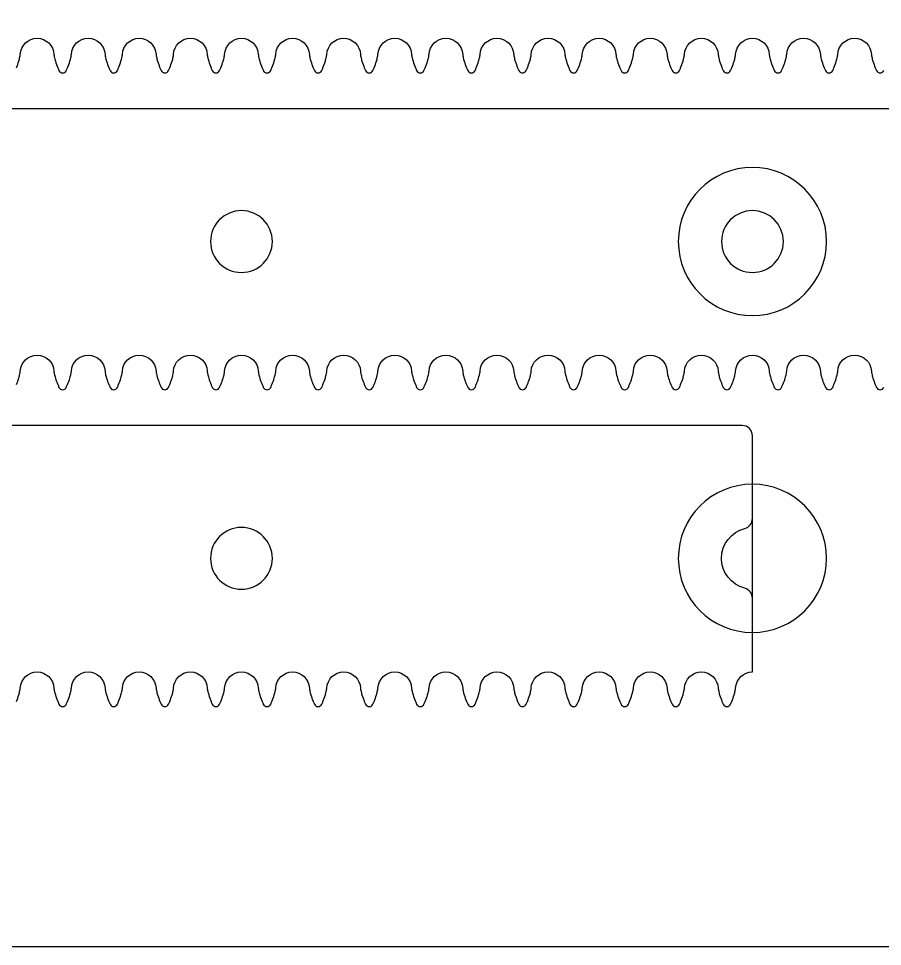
# Model space of a CAD drawing. Extents: x 283 to 2739, y 1003 to 5796.
# Drawn here: x 540.2 to 624.7, y 1003.3 to 1094.1 of the extents above; entities that cross this region are included whole.
import ezdxf

# ---------------------------------------------------------------- set-up
doc = ezdxf.new("R2010")
doc.units = 0
for name, color, linetype in [('4MM-1-INSIDE_HOLES', 3, 'CONTINUOUS'), ('4MM-2-2MM_POCKET', 1, 'CONTINUOUS'), ('4MM-3-CUTOUT', 7, 'CONTINUOUS'), ('4MM-4-0_4MM_CHAMFER', 8, 'CONTINUOUS'), ('SHEET_REF', 250, 'CONTINUOUS')]:
    doc.layers.add(name, color=color, linetype=linetype)

msp = doc.modelspace()

# ---------------------------------------------------------------- linework, layer by layer
at = {"layer": '4MM-1-INSIDE_HOLES', "extrusion": (0, 0, -1)}
for centre in [(-562.006, 1072.234), (-562.006, 1041.233)]:
    msp.add_circle(centre, 3.025, dxfattribs=at)
at = {"layer": '4MM-2-2MM_POCKET', "extrusion": (0, 0, -1)}
for centre in [(-612.006, 1072.234), (-612.006, 1041.233)]:
    msp.add_circle(centre, 7.25, dxfattribs=at)
at = {"layer": '4MM-3-CUTOUT'}
for points in [[(539.984, 1089.235, 0.025225), (540.214, 1089.873, 0.019019), (540.326, 1090.311, 0.025376), (540.355, 1090.493), (540.358, 1090.54, -0.957297), (543.655, 1090.54), (543.658, 1090.493, 0.01918), (543.687, 1090.311, 0.025116), (543.799, 1089.873, 0.023491), (544.029, 1089.235, 0.007108), (544.146, 1088.966, 0.646049), (544.867, 1088.966, 0.006676), (544.984, 1089.235, 0.025225), (545.214, 1089.873, 0.019019), (545.326, 1090.311, 0.025376), (545.355, 1090.493), (545.358, 1090.54, -0.957297), (548.655, 1090.54), (548.658, 1090.493, 0.01918), (548.687, 1090.311, 0.025116), (548.799, 1089.873, 0.023491), (549.029, 1089.235, 0.007108), (549.146, 1088.966, 0.646049), (549.867, 1088.966, 0.006676), (549.984, 1089.235, 0.025225), (550.214, 1089.873, 0.019019), (550.326, 1090.311, 0.025376), (550.355, 1090.493), (550.358, 1090.54, -0.957297), (553.655, 1090.54), (553.658, 1090.493, 0.01918), (553.687, 1090.311, 0.025116), (553.799, 1089.873, 0.023491), (554.029, 1089.235, 0.007108), (554.146, 1088.966, 0.646049), (554.867, 1088.966, 0.006676), (554.984, 1089.235, 0.025225), (555.214, 1089.873, 0.019019), (555.326, 1090.311, 0.025376), (555.355, 1090.493), (555.358, 1090.54, -0.957297), (558.655, 1090.54), (558.658, 1090.493, 0.01918), (558.687, 1090.311, 0.025116), (558.799, 1089.873, 0.023491), (559.029, 1089.235, 0.007108), (559.146, 1088.966, 0.646049), (559.867, 1088.966, 0.006676), (559.984, 1089.235, 0.025225), (560.214, 1089.873, 0.019019), (560.326, 1090.311, 0.025376), (560.355, 1090.493), (560.358, 1090.54, -0.957297), (563.655, 1090.54), (563.658, 1090.493, 0.01918), (563.687, 1090.311, 0.025116), (563.799, 1089.873, 0.023491), (564.029, 1089.235, 0.007108), (564.146, 1088.966, 0.646049), (564.867, 1088.966, 0.006676), (564.984, 1089.235, 0.025225), (565.214, 1089.873, 0.019019), (565.326, 1090.311, 0.025376), (565.355, 1090.493), (565.358, 1090.54, -0.957297), (568.655, 1090.54), (568.658, 1090.493, 0.01918), (568.687, 1090.311, 0.025116), (568.799, 1089.873, 0.023491), (569.029, 1089.235, 0.007108), (569.146, 1088.966, 0.646049), (569.867, 1088.966, 0.006676), (569.984, 1089.235, 0.025225), (570.214, 1089.873, 0.019019), (570.326, 1090.311, 0.025376), (570.355, 1090.493), (570.358, 1090.54, -0.957297), (573.655, 1090.54), (573.658, 1090.493, 0.01918), (573.687, 1090.311, 0.025116), (573.799, 1089.873, 0.023491), (574.029, 1089.235, 0.007108), (574.146, 1088.966, 0.646049), (574.867, 1088.966, 0.006676), (574.984, 1089.235, 0.025225), (575.214, 1089.873, 0.019019), (575.326, 1090.311, 0.025376), (575.355, 1090.493), (575.358, 1090.54, -0.957297), (578.655, 1090.54), (578.658, 1090.493, 0.01918), (578.687, 1090.311, 0.025116), (578.799, 1089.873, 0.023491), (579.029, 1089.235, 0.007108), (579.146, 1088.966, 0.646049), (579.867, 1088.966, 0.006676), (579.984, 1089.235, 0.025225), (580.214, 1089.873, 0.019019), (580.326, 1090.311, 0.025376), (580.355, 1090.493), (580.358, 1090.54, -0.957297), (583.655, 1090.54), (583.658, 1090.493, 0.01918), (583.687, 1090.311, 0.025116), (583.799, 1089.873, 0.023491), (584.029, 1089.235, 0.007108), (584.146, 1088.966, 0.646049), (584.867, 1088.966, 0.006676), (584.984, 1089.235, 0.025225), (585.214, 1089.873, 0.019019), (585.326, 1090.311, 0.025376), (585.355, 1090.493), (585.358, 1090.54, -0.957297), (588.655, 1090.54), (588.658, 1090.493, 0.01918), (588.687, 1090.311, 0.025116), (588.799, 1089.873, 0.023491), (589.029, 1089.235, 0.007108), (589.146, 1088.966, 0.646049), (589.867, 1088.966, 0.006676), (589.984, 1089.235, 0.025225), (590.214, 1089.873, 0.019019), (590.326, 1090.311, 0.025376), (590.355, 1090.493), (590.358, 1090.54, -0.957297), (593.655, 1090.54), (593.658, 1090.493, 0.01918), (593.687, 1090.311, 0.025116), (593.799, 1089.873, 0.023491), (594.029, 1089.235, 0.007108), (594.146, 1088.966, 0.646049), (594.867, 1088.966, 0.006676), (594.984, 1089.235, 0.025225), (595.214, 1089.873, 0.019019), (595.326, 1090.311, 0.025376), (595.355, 1090.493), (595.358, 1090.54, -0.957297), (598.655, 1090.54), (598.658, 1090.493, 0.01918), (598.687, 1090.311, 0.025116), (598.799, 1089.873, 0.023491), (599.029, 1089.235, 0.007108), (599.146, 1088.966, 0.646049), (599.867, 1088.966, 0.006676), (599.984, 1089.235, 0.025225), (600.214, 1089.873, 0.019019), (600.326, 1090.311, 0.025376), (600.355, 1090.493), (600.358, 1090.54, -0.957297), (603.655, 1090.54), (603.658, 1090.493, 0.01918), (603.687, 1090.311, 0.025116), (603.799, 1089.873, 0.023491), (604.029, 1089.235, 0.007108), (604.146, 1088.966, 0.646049), (604.867, 1088.966, 0.006676), (604.984, 1089.235, 0.025225), (605.214, 1089.873, 0.019019), (605.326, 1090.311, 0.025376), (605.355, 1090.493), (605.358, 1090.54, -0.957297), (608.655, 1090.54), (608.658, 1090.493, 0.01918), (608.687, 1090.311, 0.025116), (608.799, 1089.873, 0.023491), (609.029, 1089.235, 0.007108), (609.146, 1088.966, 0.646049), (609.867, 1088.966, 0.006676), (609.984, 1089.235, 0.025225), (610.214, 1089.873, 0.019019), (610.326, 1090.311, 0.025376), (610.355, 1090.493), (610.358, 1090.54, -0.957297), (613.655, 1090.54), (613.658, 1090.493, 0.01918), (613.687, 1090.311, 0.025116), (613.799, 1089.873, 0.023491), (614.029, 1089.235, 0.007108), (614.146, 1088.966, 0.646049), (614.867, 1088.966, 0.006676), (614.984, 1089.235, 0.025225), (615.214, 1089.873, 0.019019), (615.326, 1090.311, 0.025376), (615.355, 1090.493), (615.358, 1090.54, -0.957297), (618.655, 1090.54), (618.658, 1090.493, 0.01918), (618.687, 1090.311, 0.025116), (618.799, 1089.873, 0.023491), (619.029, 1089.235, 0.007108), (619.146, 1088.966, 0.646049), (619.867, 1088.966, 0.006676), (619.984, 1089.235, 0.025225), (620.214, 1089.873, 0.019019), (620.326, 1090.311, 0.025376), (620.355, 1090.493), (620.358, 1090.54, -0.957297), (623.655, 1090.54), (623.658, 1090.493, 0.01918), (623.687, 1090.311, 0.025116), (623.799, 1089.873, 0.023491), (624.029, 1089.235, 0.007108), (624.146, 1088.966, 0.646049), (624.867, 1088.966, 0.006676)], [(1011.006, 1085.234), (313.006, 1085.234, 0.414214)], [(539.984, 1058.235, 0.025225), (540.214, 1058.872, 0.019019), (540.326, 1059.311, 0.025376), (540.355, 1059.493), (540.358, 1059.539, -0.957297), (543.655, 1059.539), (543.658, 1059.493, 0.01918), (543.687, 1059.311, 0.025116), (543.799, 1058.872, 0.023491), (544.029, 1058.235, 0.007108), (544.146, 1057.966, 0.646049), (544.867, 1057.966, 0.006676), (544.984, 1058.235, 0.025225), (545.214, 1058.872, 0.019019), (545.326, 1059.311, 0.025376), (545.355, 1059.493), (545.358, 1059.539, -0.957297), (548.655, 1059.539), (548.658, 1059.493, 0.01918), (548.687, 1059.311, 0.025116), (548.799, 1058.872, 0.023491), (549.029, 1058.235, 0.007108), (549.146, 1057.966, 0.646049), (549.867, 1057.966, 0.006676), (549.984, 1058.235, 0.025225), (550.214, 1058.872, 0.019019), (550.326, 1059.311, 0.025376), (550.355, 1059.493), (550.358, 1059.539, -0.957297), (553.655, 1059.539), (553.658, 1059.493, 0.01918), (553.687, 1059.311, 0.025116), (553.799, 1058.872, 0.023491), (554.029, 1058.235, 0.007108), (554.146, 1057.966, 0.646049), (554.867, 1057.966, 0.006676), (554.984, 1058.235, 0.025225), (555.214, 1058.872, 0.019019), (555.326, 1059.311, 0.025376), (555.355, 1059.493), (555.358, 1059.539, -0.957297), (558.655, 1059.539), (558.658, 1059.493, 0.01918), (558.687, 1059.311, 0.025116), (558.799, 1058.872, 0.023491), (559.029, 1058.235, 0.007108), (559.146, 1057.966, 0.646049), (559.867, 1057.966, 0.006676), (559.984, 1058.235, 0.025225), (560.214, 1058.872, 0.019019), (560.326, 1059.311, 0.025376), (560.355, 1059.493), (560.358, 1059.539, -0.957297), (563.655, 1059.539), (563.658, 1059.493, 0.01918), (563.687, 1059.311, 0.025116), (563.799, 1058.872, 0.023491), (564.029, 1058.235, 0.007108), (564.146, 1057.966, 0.646049), (564.867, 1057.966, 0.006676), (564.984, 1058.235, 0.025225), (565.214, 1058.872, 0.019019), (565.326, 1059.311, 0.025376), (565.355, 1059.493), (565.358, 1059.539, -0.957297), (568.655, 1059.539), (568.658, 1059.493, 0.01918), (568.687, 1059.311, 0.025116), (568.799, 1058.872, 0.023491), (569.029, 1058.235, 0.007108), (569.146, 1057.966, 0.646049), (569.867, 1057.966, 0.006676), (569.984, 1058.235, 0.025225), (570.214, 1058.872, 0.019019), (570.326, 1059.311, 0.025376), (570.355, 1059.493), (570.358, 1059.539, -0.957297), (573.655, 1059.539), (573.658, 1059.493, 0.01918), (573.687, 1059.311, 0.025116), (573.799, 1058.872, 0.023491), (574.029, 1058.235, 0.007108), (574.146, 1057.966, 0.646049), (574.867, 1057.966, 0.006676), (574.984, 1058.235, 0.025225), (575.214, 1058.872, 0.019019), (575.326, 1059.311, 0.025376), (575.355, 1059.493), (575.358, 1059.539, -0.957297), (578.655, 1059.539), (578.658, 1059.493, 0.01918), (578.687, 1059.311, 0.025116), (578.799, 1058.872, 0.023491), (579.029, 1058.235, 0.007108), (579.146, 1057.966, 0.646049), (579.867, 1057.966, 0.006676), (579.984, 1058.235, 0.025225), (580.214, 1058.872, 0.019019), (580.326, 1059.311, 0.025376), (580.355, 1059.493), (580.358, 1059.539, -0.957297), (583.655, 1059.539), (583.658, 1059.493, 0.01918), (583.687, 1059.311, 0.025116), (583.799, 1058.872, 0.023491), (584.029, 1058.235, 0.007108), (584.146, 1057.966, 0.646049), (584.867, 1057.966, 0.006676), (584.984, 1058.235, 0.025225), (585.214, 1058.872, 0.019019), (585.326, 1059.311, 0.025376), (585.355, 1059.493), (585.358, 1059.539, -0.957297), (588.655, 1059.539), (588.658, 1059.493, 0.01918), (588.687, 1059.311, 0.025116), (588.799, 1058.872, 0.023491), (589.029, 1058.235, 0.007108), (589.146, 1057.966, 0.646049), (589.867, 1057.966, 0.006676), (589.984, 1058.235, 0.025225), (590.214, 1058.872, 0.019019), (590.326, 1059.311, 0.025376), (590.355, 1059.493), (590.358, 1059.539, -0.957297), (593.655, 1059.539), (593.658, 1059.493, 0.01918), (593.687, 1059.311, 0.025116), (593.799, 1058.872, 0.023491), (594.029, 1058.235, 0.007108), (594.146, 1057.966, 0.646049), (594.867, 1057.966, 0.006676), (594.984, 1058.235, 0.025225), (595.214, 1058.872, 0.019019), (595.326, 1059.311, 0.025376), (595.355, 1059.493), (595.358, 1059.539, -0.957297), (598.655, 1059.539), (598.658, 1059.493, 0.01918), (598.687, 1059.311, 0.025116), (598.799, 1058.872, 0.023491), (599.029, 1058.235, 0.007108), (599.146, 1057.966, 0.646049), (599.867, 1057.966, 0.006676), (599.984, 1058.235, 0.025225), (600.214, 1058.872, 0.019019), (600.326, 1059.311, 0.025376), (600.355, 1059.493), (600.358, 1059.539, -0.957297), (603.655, 1059.539), (603.658, 1059.493, 0.01918), (603.687, 1059.311, 0.025116), (603.799, 1058.872, 0.023491), (604.029, 1058.235, 0.007108), (604.146, 1057.966, 0.646049), (604.867, 1057.966, 0.006676), (604.984, 1058.235, 0.025225), (605.214, 1058.872, 0.019019), (605.326, 1059.311, 0.025376), (605.355, 1059.493), (605.358, 1059.539, -0.957297), (608.655, 1059.539), (608.658, 1059.493, 0.01918), (608.687, 1059.311, 0.025116), (608.799, 1058.872, 0.023491), (609.029, 1058.235, 0.007108), (609.146, 1057.966, 0.646049), (609.867, 1057.966, 0.006676), (609.984, 1058.235, 0.025225), (610.214, 1058.872, 0.019019), (610.326, 1059.311, 0.025376), (610.355, 1059.493), (610.358, 1059.539, -0.957297), (613.655, 1059.539), (613.658, 1059.493, 0.01918), (613.687, 1059.311, 0.025116), (613.799, 1058.872, 0.023491), (614.029, 1058.235, 0.007108), (614.146, 1057.966, 0.646049), (614.867, 1057.966, 0.006676), (614.984, 1058.235, 0.025225), (615.214, 1058.872, 0.019019), (615.326, 1059.311, 0.025376), (615.355, 1059.493), (615.358, 1059.539, -0.957297), (618.655, 1059.539), (618.658, 1059.493, 0.01918), (618.687, 1059.311, 0.025116), (618.799, 1058.872, 0.023491), (619.029, 1058.235, 0.007108), (619.146, 1057.966, 0.646049), (619.867, 1057.966, 0.006676), (619.984, 1058.235, 0.025225), (620.214, 1058.872, 0.019019), (620.326, 1059.311, 0.025376), (620.355, 1059.493), (620.358, 1059.539, -0.957297), (623.655, 1059.539), (623.658, 1059.493, 0.01918), (623.687, 1059.311, 0.025116), (623.799, 1058.872, 0.023491), (624.029, 1058.235, 0.007108), (624.146, 1057.966, 0.646049), (624.867, 1057.966, 0.006676)], [(539.984, 1027.234, 0.025225), (540.214, 1027.871, 0.019019), (540.326, 1028.31, 0.025376), (540.355, 1028.492), (540.358, 1028.539, -0.957297), (543.655, 1028.539), (543.658, 1028.492, 0.01918), (543.687, 1028.31, 0.025116), (543.799, 1027.871, 0.023491), (544.029, 1027.234, 0.007108), (544.146, 1026.965, 0.646049), (544.867, 1026.965, 0.006676), (544.984, 1027.234, 0.025225), (545.214, 1027.871, 0.019019), (545.326, 1028.31, 0.025376), (545.355, 1028.492), (545.358, 1028.539, -0.957297), (548.655, 1028.539), (548.658, 1028.492, 0.01918), (548.687, 1028.31, 0.025116), (548.799, 1027.871, 0.023491), (549.029, 1027.234, 0.007108), (549.146, 1026.965, 0.646049), (549.867, 1026.965, 0.006676), (549.984, 1027.234, 0.025225), (550.214, 1027.871, 0.019019), (550.326, 1028.31, 0.025376), (550.355, 1028.492), (550.358, 1028.539, -0.957297), (553.655, 1028.539), (553.658, 1028.492, 0.01918), (553.687, 1028.31, 0.025116), (553.799, 1027.871, 0.023491), (554.029, 1027.234, 0.007108), (554.146, 1026.965, 0.646049), (554.867, 1026.965, 0.006676), (554.984, 1027.234, 0.025225), (555.214, 1027.871, 0.019019), (555.326, 1028.31, 0.025376), (555.355, 1028.492), (555.358, 1028.539, -0.957297), (558.655, 1028.539), (558.658, 1028.492, 0.01918), (558.687, 1028.31, 0.025116), (558.799, 1027.871, 0.023491), (559.029, 1027.234, 0.007108), (559.146, 1026.965, 0.646049), (559.867, 1026.965, 0.006676), (559.984, 1027.234, 0.025225), (560.214, 1027.871, 0.019019), (560.326, 1028.31, 0.025376), (560.355, 1028.492), (560.358, 1028.539, -0.957297), (563.655, 1028.539), (563.658, 1028.492, 0.01918), (563.687, 1028.31, 0.025116), (563.799, 1027.871, 0.023491), (564.029, 1027.234, 0.007108), (564.146, 1026.965, 0.646049), (564.867, 1026.965, 0.006676), (564.984, 1027.234, 0.025225), (565.214, 1027.871, 0.019019), (565.326, 1028.31, 0.025376), (565.355, 1028.492), (565.358, 1028.539, -0.957297), (568.655, 1028.539), (568.658, 1028.492, 0.01918), (568.687, 1028.31, 0.025116), (568.799, 1027.871, 0.023491), (569.029, 1027.234, 0.007108), (569.146, 1026.965, 0.646049), (569.867, 1026.965, 0.006676), (569.984, 1027.234, 0.025225), (570.214, 1027.871, 0.019019), (570.326, 1028.31, 0.025376), (570.355, 1028.492), (570.358, 1028.539, -0.957297), (573.655, 1028.539), (573.658, 1028.492, 0.01918), (573.687, 1028.31, 0.025116), (573.799, 1027.871, 0.023491), (574.029, 1027.234, 0.007108), (574.146, 1026.965, 0.646049), (574.867, 1026.965, 0.006676), (574.984, 1027.234, 0.025225), (575.214, 1027.871, 0.019019), (575.326, 1028.31, 0.025376), (575.355, 1028.492), (575.358, 1028.539, -0.957297), (578.655, 1028.539), (578.658, 1028.492, 0.01918), (578.687, 1028.31, 0.025116), (578.799, 1027.871, 0.023491), (579.029, 1027.234, 0.007108), (579.146, 1026.965, 0.646049), (579.867, 1026.965, 0.006676), (579.984, 1027.234, 0.025225), (580.214, 1027.871, 0.019019), (580.326, 1028.31, 0.025376), (580.355, 1028.492), (580.358, 1028.539, -0.957297), (583.655, 1028.539), (583.658, 1028.492, 0.01918), (583.687, 1028.31, 0.025116), (583.799, 1027.871, 0.023491), (584.029, 1027.234, 0.007108), (584.146, 1026.965, 0.646049), (584.867, 1026.965, 0.006676), (584.984, 1027.234, 0.025225), (585.214, 1027.871, 0.019019), (585.326, 1028.31, 0.025376), (585.355, 1028.492), (585.358, 1028.539, -0.957297), (588.655, 1028.539), (588.658, 1028.492, 0.01918), (588.687, 1028.31, 0.025116), (588.799, 1027.871, 0.023491), (589.029, 1027.234, 0.007108), (589.146, 1026.965, 0.646049), (589.867, 1026.965, 0.006676), (589.984, 1027.234, 0.025225), (590.214, 1027.871, 0.019019), (590.326, 1028.31, 0.025376), (590.355, 1028.492), (590.358, 1028.539, -0.957297), (593.655, 1028.539), (593.658, 1028.492, 0.01918), (593.687, 1028.31, 0.025116), (593.799, 1027.871, 0.023491), (594.029, 1027.234, 0.007108), (594.146, 1026.965, 0.646049), (594.867, 1026.965, 0.006676), (594.984, 1027.234, 0.025225), (595.214, 1027.871, 0.019019), (595.326, 1028.31, 0.025376), (595.355, 1028.492), (595.358, 1028.539, -0.957297), (598.655, 1028.539), (598.658, 1028.492, 0.01918), (598.687, 1028.31, 0.025116), (598.799, 1027.871, 0.023491), (599.029, 1027.234, 0.007108), (599.146, 1026.965, 0.646049), (599.867, 1026.965, 0.006676), (599.984, 1027.234, 0.025225), (600.214, 1027.871, 0.019019), (600.326, 1028.31, 0.025376), (600.355, 1028.492), (600.358, 1028.539, -0.957297), (603.655, 1028.539), (603.658, 1028.492, 0.01918), (603.687, 1028.31, 0.025116), (603.799, 1027.871, 0.023491), (604.029, 1027.234, 0.007108), (604.146, 1026.965, 0.646049), (604.867, 1026.965, 0.006676), (604.984, 1027.234, 0.025225), (605.214, 1027.871, 0.019019), (605.326, 1028.31, 0.025376), (605.355, 1028.492), (605.358, 1028.539, -0.957297), (608.655, 1028.539), (608.658, 1028.492, 0.01918), (608.687, 1028.31, 0.025116), (608.799, 1027.871, 0.023491), (609.029, 1027.234, 0.007108), (609.146, 1026.965, 0.646049), (609.867, 1026.965, 0.006676), (609.984, 1027.234, 0.025225), (610.214, 1027.871, 0.019019), (610.326, 1028.31, 0.025376), (610.355, 1028.492), (610.358, 1028.539, -0.401492), (612.006, 1030.117), (612.006, 1037.334, 0.342447), (611.255, 1038.303, -0.77588), (611.255, 1044.163, 0.342447), (612.006, 1045.132), (612.006, 1053.233, 0.414214), (611.006, 1054.233), (313.006, 1054.233, 0.414214)]]:
    msp.add_lwpolyline(points, format="xyb", dxfattribs=at)
at = {"layer": '4MM-3-CUTOUT', "extrusion": (0, 0, -1)}
msp.add_circle((-612.006, 1072.234), 3.025, dxfattribs=at)
at = {"layer": '4MM-4-0_4MM_CHAMFER'}
for points in [[(539.984, 1089.235, 0.025225), (540.214, 1089.873, 0.019019), (540.326, 1090.311, 0.025376), (540.355, 1090.493), (540.358, 1090.54, -0.957297), (543.655, 1090.54), (543.658, 1090.493, 0.01918), (543.687, 1090.311, 0.025116), (543.799, 1089.873, 0.023491), (544.029, 1089.235, 0.007108), (544.146, 1088.966, 0.646049), (544.867, 1088.966, 0.006676), (544.984, 1089.235, 0.025225), (545.214, 1089.873, 0.019019), (545.326, 1090.311, 0.025376), (545.355, 1090.493), (545.358, 1090.54, -0.957297), (548.655, 1090.54), (548.658, 1090.493, 0.01918), (548.687, 1090.311, 0.025116), (548.799, 1089.873, 0.023491), (549.029, 1089.235, 0.007108), (549.146, 1088.966, 0.646049), (549.867, 1088.966, 0.006676), (549.984, 1089.235, 0.025225), (550.214, 1089.873, 0.019019), (550.326, 1090.311, 0.025376), (550.355, 1090.493), (550.358, 1090.54, -0.957297), (553.655, 1090.54), (553.658, 1090.493, 0.01918), (553.687, 1090.311, 0.025116), (553.799, 1089.873, 0.023491), (554.029, 1089.235, 0.007108), (554.146, 1088.966, 0.646049), (554.867, 1088.966, 0.006676), (554.984, 1089.235, 0.025225), (555.214, 1089.873, 0.019019), (555.326, 1090.311, 0.025376), (555.355, 1090.493), (555.358, 1090.54, -0.957297), (558.655, 1090.54), (558.658, 1090.493, 0.01918), (558.687, 1090.311, 0.025116), (558.799, 1089.873, 0.023491), (559.029, 1089.235, 0.007108), (559.146, 1088.966, 0.646049), (559.867, 1088.966, 0.006676), (559.984, 1089.235, 0.025225), (560.214, 1089.873, 0.019019), (560.326, 1090.311, 0.025376), (560.355, 1090.493), (560.358, 1090.54, -0.957297), (563.655, 1090.54), (563.658, 1090.493, 0.01918), (563.687, 1090.311, 0.025116), (563.799, 1089.873, 0.023491), (564.029, 1089.235, 0.007108), (564.146, 1088.966, 0.646049), (564.867, 1088.966, 0.006676), (564.984, 1089.235, 0.025225), (565.214, 1089.873, 0.019019), (565.326, 1090.311, 0.025376), (565.355, 1090.493), (565.358, 1090.54, -0.957297), (568.655, 1090.54), (568.658, 1090.493, 0.01918), (568.687, 1090.311, 0.025116), (568.799, 1089.873, 0.023491), (569.029, 1089.235, 0.007108), (569.146, 1088.966, 0.646049), (569.867, 1088.966, 0.006676), (569.984, 1089.235, 0.025225), (570.214, 1089.873, 0.019019), (570.326, 1090.311, 0.025376), (570.355, 1090.493), (570.358, 1090.54, -0.957297), (573.655, 1090.54), (573.658, 1090.493, 0.01918), (573.687, 1090.311, 0.025116), (573.799, 1089.873, 0.023491), (574.029, 1089.235, 0.007108), (574.146, 1088.966, 0.646049), (574.867, 1088.966, 0.006676), (574.984, 1089.235, 0.025225), (575.214, 1089.873, 0.019019), (575.326, 1090.311, 0.025376), (575.355, 1090.493), (575.358, 1090.54, -0.957297), (578.655, 1090.54), (578.658, 1090.493, 0.01918), (578.687, 1090.311, 0.025116), (578.799, 1089.873, 0.023491), (579.029, 1089.235, 0.007108), (579.146, 1088.966, 0.646049), (579.867, 1088.966, 0.006676), (579.984, 1089.235, 0.025225), (580.214, 1089.873, 0.019019), (580.326, 1090.311, 0.025376), (580.355, 1090.493), (580.358, 1090.54, -0.957297), (583.655, 1090.54), (583.658, 1090.493, 0.01918), (583.687, 1090.311, 0.025116), (583.799, 1089.873, 0.023491), (584.029, 1089.235, 0.007108), (584.146, 1088.966, 0.646049), (584.867, 1088.966, 0.006676), (584.984, 1089.235, 0.025225), (585.214, 1089.873, 0.019019), (585.326, 1090.311, 0.025376), (585.355, 1090.493), (585.358, 1090.54, -0.957297), (588.655, 1090.54), (588.658, 1090.493, 0.01918), (588.687, 1090.311, 0.025116), (588.799, 1089.873, 0.023491), (589.029, 1089.235, 0.007108), (589.146, 1088.966, 0.646049), (589.867, 1088.966, 0.006676), (589.984, 1089.235, 0.025225), (590.214, 1089.873, 0.019019), (590.326, 1090.311, 0.025376), (590.355, 1090.493), (590.358, 1090.54, -0.957297), (593.655, 1090.54), (593.658, 1090.493, 0.01918), (593.687, 1090.311, 0.025116), (593.799, 1089.873, 0.023491), (594.029, 1089.235, 0.007108), (594.146, 1088.966, 0.646049), (594.867, 1088.966, 0.006676), (594.984, 1089.235, 0.025225), (595.214, 1089.873, 0.019019), (595.326, 1090.311, 0.025376), (595.355, 1090.493), (595.358, 1090.54, -0.957297), (598.655, 1090.54), (598.658, 1090.493, 0.01918), (598.687, 1090.311, 0.025116), (598.799, 1089.873, 0.023491), (599.029, 1089.235, 0.007108), (599.146, 1088.966, 0.646049), (599.867, 1088.966, 0.006676), (599.984, 1089.235, 0.025225), (600.214, 1089.873, 0.019019), (600.326, 1090.311, 0.025376), (600.355, 1090.493), (600.358, 1090.54, -0.957297), (603.655, 1090.54), (603.658, 1090.493, 0.01918), (603.687, 1090.311, 0.025116), (603.799, 1089.873, 0.023491), (604.029, 1089.235, 0.007108), (604.146, 1088.966, 0.646049), (604.867, 1088.966, 0.006676), (604.984, 1089.235, 0.025225), (605.214, 1089.873, 0.019019), (605.326, 1090.311, 0.025376), (605.355, 1090.493), (605.358, 1090.54, -0.957297), (608.655, 1090.54), (608.658, 1090.493, 0.01918), (608.687, 1090.311, 0.025116), (608.799, 1089.873, 0.023491), (609.029, 1089.235, 0.007108), (609.146, 1088.966, 0.646049), (609.867, 1088.966, 0.006676), (609.984, 1089.235, 0.025225), (610.214, 1089.873, 0.019019), (610.326, 1090.311, 0.025376), (610.355, 1090.493), (610.358, 1090.54, -0.957297), (613.655, 1090.54), (613.658, 1090.493, 0.01918), (613.687, 1090.311, 0.025116), (613.799, 1089.873, 0.023491), (614.029, 1089.235, 0.007108), (614.146, 1088.966, 0.646049), (614.867, 1088.966, 0.006676), (614.984, 1089.235, 0.025225), (615.214, 1089.873, 0.019019), (615.326, 1090.311, 0.025376), (615.355, 1090.493), (615.358, 1090.54, -0.957297), (618.655, 1090.54), (618.658, 1090.493, 0.01918), (618.687, 1090.311, 0.025116), (618.799, 1089.873, 0.023491), (619.029, 1089.235, 0.007108), (619.146, 1088.966, 0.646049), (619.867, 1088.966, 0.006676), (619.984, 1089.235, 0.025225), (620.214, 1089.873, 0.019019), (620.326, 1090.311, 0.025376), (620.355, 1090.493), (620.358, 1090.54, -0.957297), (623.655, 1090.54), (623.658, 1090.493, 0.01918), (623.687, 1090.311, 0.025116), (623.799, 1089.873, 0.023491), (624.029, 1089.235, 0.007108), (624.146, 1088.966, 0.646049), (624.867, 1088.966, 0.006676)], [(1011.006, 1085.234), (313.006, 1085.234, 0.414214)], [(539.984, 1058.235, 0.025225), (540.214, 1058.872, 0.019019), (540.326, 1059.311, 0.025376), (540.355, 1059.493), (540.358, 1059.539, -0.957297), (543.655, 1059.539), (543.658, 1059.493, 0.01918), (543.687, 1059.311, 0.025116), (543.799, 1058.872, 0.023491), (544.029, 1058.235, 0.007108), (544.146, 1057.966, 0.646049), (544.867, 1057.966, 0.006676), (544.984, 1058.235, 0.025225), (545.214, 1058.872, 0.019019), (545.326, 1059.311, 0.025376), (545.355, 1059.493), (545.358, 1059.539, -0.957297), (548.655, 1059.539), (548.658, 1059.493, 0.01918), (548.687, 1059.311, 0.025116), (548.799, 1058.872, 0.023491), (549.029, 1058.235, 0.007108), (549.146, 1057.966, 0.646049), (549.867, 1057.966, 0.006676), (549.984, 1058.235, 0.025225), (550.214, 1058.872, 0.019019), (550.326, 1059.311, 0.025376), (550.355, 1059.493), (550.358, 1059.539, -0.957297), (553.655, 1059.539), (553.658, 1059.493, 0.01918), (553.687, 1059.311, 0.025116), (553.799, 1058.872, 0.023491), (554.029, 1058.235, 0.007108), (554.146, 1057.966, 0.646049), (554.867, 1057.966, 0.006676), (554.984, 1058.235, 0.025225), (555.214, 1058.872, 0.019019), (555.326, 1059.311, 0.025376), (555.355, 1059.493), (555.358, 1059.539, -0.957297), (558.655, 1059.539), (558.658, 1059.493, 0.01918), (558.687, 1059.311, 0.025116), (558.799, 1058.872, 0.023491), (559.029, 1058.235, 0.007108), (559.146, 1057.966, 0.646049), (559.867, 1057.966, 0.006676), (559.984, 1058.235, 0.025225), (560.214, 1058.872, 0.019019), (560.326, 1059.311, 0.025376), (560.355, 1059.493), (560.358, 1059.539, -0.957297), (563.655, 1059.539), (563.658, 1059.493, 0.01918), (563.687, 1059.311, 0.025116), (563.799, 1058.872, 0.023491), (564.029, 1058.235, 0.007108), (564.146, 1057.966, 0.646049), (564.867, 1057.966, 0.006676), (564.984, 1058.235, 0.025225), (565.214, 1058.872, 0.019019), (565.326, 1059.311, 0.025376), (565.355, 1059.493), (565.358, 1059.539, -0.957297), (568.655, 1059.539), (568.658, 1059.493, 0.01918), (568.687, 1059.311, 0.025116), (568.799, 1058.872, 0.023491), (569.029, 1058.235, 0.007108), (569.146, 1057.966, 0.646049), (569.867, 1057.966, 0.006676), (569.984, 1058.235, 0.025225), (570.214, 1058.872, 0.019019), (570.326, 1059.311, 0.025376), (570.355, 1059.493), (570.358, 1059.539, -0.957297), (573.655, 1059.539), (573.658, 1059.493, 0.01918), (573.687, 1059.311, 0.025116), (573.799, 1058.872, 0.023491), (574.029, 1058.235, 0.007108), (574.146, 1057.966, 0.646049), (574.867, 1057.966, 0.006676), (574.984, 1058.235, 0.025225), (575.214, 1058.872, 0.019019), (575.326, 1059.311, 0.025376), (575.355, 1059.493), (575.358, 1059.539, -0.957297), (578.655, 1059.539), (578.658, 1059.493, 0.01918), (578.687, 1059.311, 0.025116), (578.799, 1058.872, 0.023491), (579.029, 1058.235, 0.007108), (579.146, 1057.966, 0.646049), (579.867, 1057.966, 0.006676), (579.984, 1058.235, 0.025225), (580.214, 1058.872, 0.019019), (580.326, 1059.311, 0.025376), (580.355, 1059.493), (580.358, 1059.539, -0.957297), (583.655, 1059.539), (583.658, 1059.493, 0.01918), (583.687, 1059.311, 0.025116), (583.799, 1058.872, 0.023491), (584.029, 1058.235, 0.007108), (584.146, 1057.966, 0.646049), (584.867, 1057.966, 0.006676), (584.984, 1058.235, 0.025225), (585.214, 1058.872, 0.019019), (585.326, 1059.311, 0.025376), (585.355, 1059.493), (585.358, 1059.539, -0.957297), (588.655, 1059.539), (588.658, 1059.493, 0.01918), (588.687, 1059.311, 0.025116), (588.799, 1058.872, 0.023491), (589.029, 1058.235, 0.007108), (589.146, 1057.966, 0.646049), (589.867, 1057.966, 0.006676), (589.984, 1058.235, 0.025225), (590.214, 1058.872, 0.019019), (590.326, 1059.311, 0.025376), (590.355, 1059.493), (590.358, 1059.539, -0.957297), (593.655, 1059.539), (593.658, 1059.493, 0.01918), (593.687, 1059.311, 0.025116), (593.799, 1058.872, 0.023491), (594.029, 1058.235, 0.007108), (594.146, 1057.966, 0.646049), (594.867, 1057.966, 0.006676), (594.984, 1058.235, 0.025225), (595.214, 1058.872, 0.019019), (595.326, 1059.311, 0.025376), (595.355, 1059.493), (595.358, 1059.539, -0.957297), (598.655, 1059.539), (598.658, 1059.493, 0.01918), (598.687, 1059.311, 0.025116), (598.799, 1058.872, 0.023491), (599.029, 1058.235, 0.007108), (599.146, 1057.966, 0.646049), (599.867, 1057.966, 0.006676), (599.984, 1058.235, 0.025225), (600.214, 1058.872, 0.019019), (600.326, 1059.311, 0.025376), (600.355, 1059.493), (600.358, 1059.539, -0.957297), (603.655, 1059.539), (603.658, 1059.493, 0.01918), (603.687, 1059.311, 0.025116), (603.799, 1058.872, 0.023491), (604.029, 1058.235, 0.007108), (604.146, 1057.966, 0.646049), (604.867, 1057.966, 0.006676), (604.984, 1058.235, 0.025225), (605.214, 1058.872, 0.019019), (605.326, 1059.311, 0.025376), (605.355, 1059.493), (605.358, 1059.539, -0.957297), (608.655, 1059.539), (608.658, 1059.493, 0.01918), (608.687, 1059.311, 0.025116), (608.799, 1058.872, 0.023491), (609.029, 1058.235, 0.007108), (609.146, 1057.966, 0.646049), (609.867, 1057.966, 0.006676), (609.984, 1058.235, 0.025225), (610.214, 1058.872, 0.019019), (610.326, 1059.311, 0.025376), (610.355, 1059.493), (610.358, 1059.539, -0.957297), (613.655, 1059.539), (613.658, 1059.493, 0.01918), (613.687, 1059.311, 0.025116), (613.799, 1058.872, 0.023491), (614.029, 1058.235, 0.007108), (614.146, 1057.966, 0.646049), (614.867, 1057.966, 0.006676), (614.984, 1058.235, 0.025225), (615.214, 1058.872, 0.019019), (615.326, 1059.311, 0.025376), (615.355, 1059.493), (615.358, 1059.539, -0.957297), (618.655, 1059.539), (618.658, 1059.493, 0.01918), (618.687, 1059.311, 0.025116), (618.799, 1058.872, 0.023491), (619.029, 1058.235, 0.007108), (619.146, 1057.966, 0.646049), (619.867, 1057.966, 0.006676), (619.984, 1058.235, 0.025225), (620.214, 1058.872, 0.019019), (620.326, 1059.311, 0.025376), (620.355, 1059.493), (620.358, 1059.539, -0.957297), (623.655, 1059.539), (623.658, 1059.493, 0.01918), (623.687, 1059.311, 0.025116), (623.799, 1058.872, 0.023491), (624.029, 1058.235, 0.007108), (624.146, 1057.966, 0.646049), (624.867, 1057.966, 0.006676)], [(539.984, 1027.234, 0.025225), (540.214, 1027.871, 0.019019), (540.326, 1028.31, 0.025376), (540.355, 1028.492), (540.358, 1028.539, -0.957297), (543.655, 1028.539), (543.658, 1028.492, 0.01918), (543.687, 1028.31, 0.025116), (543.799, 1027.871, 0.023491), (544.029, 1027.234, 0.007108), (544.146, 1026.965, 0.646049), (544.867, 1026.965, 0.006676), (544.984, 1027.234, 0.025225), (545.214, 1027.871, 0.019019), (545.326, 1028.31, 0.025376), (545.355, 1028.492), (545.358, 1028.539, -0.957297), (548.655, 1028.539), (548.658, 1028.492, 0.01918), (548.687, 1028.31, 0.025116), (548.799, 1027.871, 0.023491), (549.029, 1027.234, 0.007108), (549.146, 1026.965, 0.646049), (549.867, 1026.965, 0.006676), (549.984, 1027.234, 0.025225), (550.214, 1027.871, 0.019019), (550.326, 1028.31, 0.025376), (550.355, 1028.492), (550.358, 1028.539, -0.957297), (553.655, 1028.539), (553.658, 1028.492, 0.01918), (553.687, 1028.31, 0.025116), (553.799, 1027.871, 0.023491), (554.029, 1027.234, 0.007108), (554.146, 1026.965, 0.646049), (554.867, 1026.965, 0.006676), (554.984, 1027.234, 0.025225), (555.214, 1027.871, 0.019019), (555.326, 1028.31, 0.025376), (555.355, 1028.492), (555.358, 1028.539, -0.957297), (558.655, 1028.539), (558.658, 1028.492, 0.01918), (558.687, 1028.31, 0.025116), (558.799, 1027.871, 0.023491), (559.029, 1027.234, 0.007108), (559.146, 1026.965, 0.646049), (559.867, 1026.965, 0.006676), (559.984, 1027.234, 0.025225), (560.214, 1027.871, 0.019019), (560.326, 1028.31, 0.025376), (560.355, 1028.492), (560.358, 1028.539, -0.957297), (563.655, 1028.539), (563.658, 1028.492, 0.01918), (563.687, 1028.31, 0.025116), (563.799, 1027.871, 0.023491), (564.029, 1027.234, 0.007108), (564.146, 1026.965, 0.646049), (564.867, 1026.965, 0.006676), (564.984, 1027.234, 0.025225), (565.214, 1027.871, 0.019019), (565.326, 1028.31, 0.025376), (565.355, 1028.492), (565.358, 1028.539, -0.957297), (568.655, 1028.539), (568.658, 1028.492, 0.01918), (568.687, 1028.31, 0.025116), (568.799, 1027.871, 0.023491), (569.029, 1027.234, 0.007108), (569.146, 1026.965, 0.646049), (569.867, 1026.965, 0.006676), (569.984, 1027.234, 0.025225), (570.214, 1027.871, 0.019019), (570.326, 1028.31, 0.025376), (570.355, 1028.492), (570.358, 1028.539, -0.957297), (573.655, 1028.539), (573.658, 1028.492, 0.01918), (573.687, 1028.31, 0.025116), (573.799, 1027.871, 0.023491), (574.029, 1027.234, 0.007108), (574.146, 1026.965, 0.646049), (574.867, 1026.965, 0.006676), (574.984, 1027.234, 0.025225), (575.214, 1027.871, 0.019019), (575.326, 1028.31, 0.025376), (575.355, 1028.492), (575.358, 1028.539, -0.957297), (578.655, 1028.539), (578.658, 1028.492, 0.01918), (578.687, 1028.31, 0.025116), (578.799, 1027.871, 0.023491), (579.029, 1027.234, 0.007108), (579.146, 1026.965, 0.646049), (579.867, 1026.965, 0.006676), (579.984, 1027.234, 0.025225), (580.214, 1027.871, 0.019019), (580.326, 1028.31, 0.025376), (580.355, 1028.492), (580.358, 1028.539, -0.957297), (583.655, 1028.539), (583.658, 1028.492, 0.01918), (583.687, 1028.31, 0.025116), (583.799, 1027.871, 0.023491), (584.029, 1027.234, 0.007108), (584.146, 1026.965, 0.646049), (584.867, 1026.965, 0.006676), (584.984, 1027.234, 0.025225), (585.214, 1027.871, 0.019019), (585.326, 1028.31, 0.025376), (585.355, 1028.492), (585.358, 1028.539, -0.957297), (588.655, 1028.539), (588.658, 1028.492, 0.01918), (588.687, 1028.31, 0.025116), (588.799, 1027.871, 0.023491), (589.029, 1027.234, 0.007108), (589.146, 1026.965, 0.646049), (589.867, 1026.965, 0.006676), (589.984, 1027.234, 0.025225), (590.214, 1027.871, 0.019019), (590.326, 1028.31, 0.025376), (590.355, 1028.492), (590.358, 1028.539, -0.957297), (593.655, 1028.539), (593.658, 1028.492, 0.01918), (593.687, 1028.31, 0.025116), (593.799, 1027.871, 0.023491), (594.029, 1027.234, 0.007108), (594.146, 1026.965, 0.646049), (594.867, 1026.965, 0.006676), (594.984, 1027.234, 0.025225), (595.214, 1027.871, 0.019019), (595.326, 1028.31, 0.025376), (595.355, 1028.492), (595.358, 1028.539, -0.957297), (598.655, 1028.539), (598.658, 1028.492, 0.01918), (598.687, 1028.31, 0.025116), (598.799, 1027.871, 0.023491), (599.029, 1027.234, 0.007108), (599.146, 1026.965, 0.646049), (599.867, 1026.965, 0.006676), (599.984, 1027.234, 0.025225), (600.214, 1027.871, 0.019019), (600.326, 1028.31, 0.025376), (600.355, 1028.492), (600.358, 1028.539, -0.957297), (603.655, 1028.539), (603.658, 1028.492, 0.01918), (603.687, 1028.31, 0.025116), (603.799, 1027.871, 0.023491), (604.029, 1027.234, 0.007108), (604.146, 1026.965, 0.646049), (604.867, 1026.965, 0.006676), (604.984, 1027.234, 0.025225), (605.214, 1027.871, 0.019019), (605.326, 1028.31, 0.025376), (605.355, 1028.492), (605.358, 1028.539, -0.957297), (608.655, 1028.539), (608.658, 1028.492, 0.01918), (608.687, 1028.31, 0.025116), (608.799, 1027.871, 0.023491), (609.029, 1027.234, 0.007108), (609.146, 1026.965, 0.646049), (609.867, 1026.965, 0.006676), (609.984, 1027.234, 0.025225), (610.214, 1027.871, 0.019019), (610.326, 1028.31, 0.025376), (610.355, 1028.492), (610.358, 1028.539, -0.401492), (612.006, 1030.117), (612.006, 1053.233, 0.414214), (611.006, 1054.233), (313.006, 1054.233, 0.414214)]]:
    msp.add_lwpolyline(points, format="xyb", dxfattribs=at)
at = {"layer": 'SHEET_REF'}
msp.add_lwpolyline([(292.355, 1003.258), (1092.355, 1003.258), (1092.355, 1203.258), (292.355, 1203.258)], close=True, dxfattribs=at)

doc.saveas('drawing.dxf')
